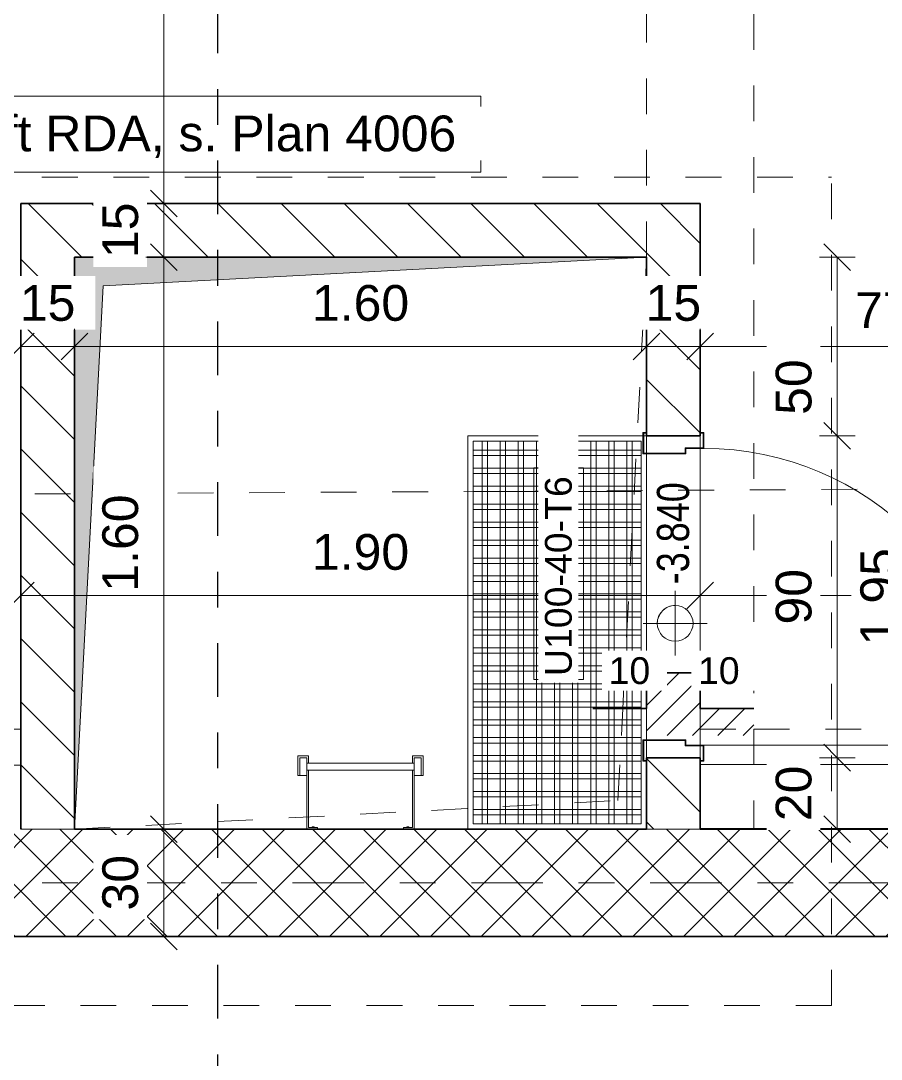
# Model space of a CAD drawing. Header units: metres. Extents: x -35.6 to 33, y -21.5 to 5.9.
# Drawn here: x -17.748 to -15.342, y -18.077 to -15.172 of the extents above; entities that cross this region are included whole.
import ezdxf

# ---------------------------------------------------------------- set-up
doc = ezdxf.new("R2010")
doc.units = ezdxf.units.M
for name, pattern in [('_Rasterlinie_', [0.375, 0.2, -0.05, 0.075, -0.05]), ('_Schnittlinie_', [0.3, 0.15, -0.05, 0.05, -0.05]), ('_Strichliert - Fein_', [0.15, 0.1, -0.05]), ('_Verdeckte Linien_', [0.15, 0.1, -0.05]), ('Gestrichelt', [0.1, 0.05, -0.05]), ('Grundrissdarstellung Sturz', [0.25, 0.15, -0.05, 0, -0.05]), ('Strichpunkt - Fein', [0.2, 0.1, -0.05, 0, -0.05]), ('Strichpunkt - Weit', [0.5, 0.2, -0.15, 0, -0.15])]:
    doc.linetypes.add(name, pattern=pattern)
for name, color, linetype, lineweight in [('A-____-____-DIMS', 7, 'Continuous', 5), ('A-____-____-DIMS-50', 7, 'Continuous', 5), ('A-____-NOTE-TEXT', 7, 'Continuous', 9), ('A-DETL-____-HDLN', 7, '_Verdeckte Linien_', 9), ('A-DETL-GENF-OTLN', 7, 'Continuous', 9), ('A-DOOR-____-IDEN', 7, 'Continuous', 5), ('A-DOOR-____-OTLN', 7, 'Continuous', 9), ('A-DOOR-FRAM-MCUT', 7, 'Continuous', 9), ('A-DOOR-OPNG-OTLN', 7, 'Continuous', 9), ('A-FLOR-____-OTLN', 7, 'Continuous', 9), ('A-GENM-____-OTLN', 7, 'Continuous', 9), ('A-WALL-____-MCUT', 7, 'Continuous', 35), ('A-WALL-____-PATT', 7, 'Continuous', 35), ('G-____-____-DIMS', 7, 'Continuous', 5), ('I-WALL-____-OTLN', 7, 'Continuous', 9), ('S-GRID-____-OTLN', 7, 'Continuous', 5), ('Vertikale Erschließung', 7, 'Continuous', 9)]:
    doc.layers.add(name, color=color, linetype=linetype, lineweight=lineweight)
doc.layers.add('A-DETL-____-OTLN', color=5, linetype='Continuous', lineweight=9, true_color=0x0000ff)
doc.layers.add('G-____-____-SYMB', color=7, linetype='Strichpunkt - Weit', lineweight=5, true_color=0x008080)
doc.styles.add('Arial', font='arial.ttf', dxfattribs={"height": 0.1})
doc.styles.add('Arial_1', font='arial.ttf', dxfattribs={"height": 0.075})
doc.styles.add('Arial_4', font='arial.ttf', dxfattribs={"width": 0.8, "height": 0.09})
doc.dimstyles.new('SUB_Rohbau_fein', dxfattribs={"dimscale": 0.3048, "dimtxt": 0.102026, "dimasz": 0.246063, "dimexe": 0.164042, "dimexo": 0.0625, "dimgap": 0.123031, "dimtad": 1, "dimdec": 1, "dimlfac": 100, "dimrnd": 0.5, "dimdsep": 46, "dimtxsty": 'Arial', "dimblk1": 'OBLIQUE', "dimblk2": 'OBLIQUE', "dimsah": 1, "dimcen": 0.09, "dimazin": 0, "dimtfac": 1, "dimtdec": 4, "dimtix": 1, "dimtmove": 0, "dimatfit": 3, "dimfxl": 0.164042, "dimfxlon": 1, "dimtvp": 1, "dimtfill": 1, "dimtolj": 1, "dimtzin": 0, "dimarcsym": 2})
doc.dimstyles.new('SUB_Rohbau_fein_1', dxfattribs={"dimscale": 0.3048, "dimtxt": 0.102026, "dimasz": 0.246063, "dimexe": 0.164042, "dimexo": 0.0625, "dimgap": 0.123031, "dimtad": 1, "dimrnd": 0.005, "dimzin": 0, "dimdsep": 46, "dimtxsty": 'Arial', "dimblk1": 'OBLIQUE', "dimblk2": 'OBLIQUE', "dimsah": 1, "dimcen": 0.09, "dimazin": 0, "dimtfac": 1, "dimtdec": 4, "dimtix": 1, "dimtmove": 0, "dimatfit": 3, "dimfxl": 0.164042, "dimfxlon": 1, "dimtvp": 1, "dimtfill": 1, "dimtolj": 1, "dimtzin": 0, "dimarcsym": 2})
doc.dimstyles.new('SUB_Rohbau_fein_3', dxfattribs={"dimscale": 0.3048, "dimtxt": 0.102026, "dimasz": 0.246063, "dimexe": 0.164042, "dimexo": 0.0625, "dimgap": 0.123031, "dimtad": 1, "dimdec": 1, "dimlfac": 100, "dimrnd": 0.5, "dimdsep": 46, "dimtxsty": 'Arial', "dimblk1": 'OBLIQUE', "dimblk2": 'OBLIQUE', "dimsah": 1, "dimcen": 0.09, "dimazin": 0, "dimtfac": 1, "dimtdec": 4, "dimtix": 1, "dimtmove": 2, "dimatfit": 3, "dimfxl": 0.164042, "dimfxlon": 1, "dimtvp": 1, "dimtfill": 1, "dimtolj": 1, "dimtzin": 0, "dimarcsym": 2})
doc.dimstyles.new('SUB_Rohbau_fein_mit_Höhe', dxfattribs={"dimscale": 0.3048, "dimtxt": 0.102026, "dimasz": 0.246063, "dimexe": 0.164042, "dimexo": 0.0625, "dimgap": 0.123031, "dimtad": 1, "dimdec": 1, "dimlfac": 100, "dimrnd": 0.5, "dimdsep": 46, "dimtxsty": 'Arial', "dimblk1": 'OBLIQUE', "dimblk2": 'OBLIQUE', "dimsah": 1, "dimcen": 0.09, "dimazin": 0, "dimtfac": 1, "dimtdec": 4, "dimtix": 1, "dimtmove": 0, "dimatfit": 3, "dimfxl": 0.164042, "dimfxlon": 1, "dimtvp": 1, "dimtfill": 1, "dimtolj": 1, "dimtzin": 0, "dimarcsym": 2})
doc.dimstyles.new('SUB_Rohbau_fein_mit_Höhe_1', dxfattribs={"dimscale": 0.3048, "dimtxt": 0.102026, "dimasz": 0.246063, "dimexe": 0.164042, "dimexo": 0.0625, "dimgap": 0.123031, "dimtad": 1, "dimdec": 1, "dimlfac": 100, "dimrnd": 0.5, "dimdsep": 46, "dimtxsty": 'Arial', "dimblk1": 'OBLIQUE', "dimblk2": 'OBLIQUE', "dimsah": 1, "dimcen": 0.09, "dimazin": 0, "dimtfac": 1, "dimtdec": 4, "dimtix": 1, "dimtmove": 2, "dimatfit": 3, "dimfxl": 0.164042, "dimfxlon": 1, "dimtvp": 1, "dimtfill": 1, "dimtolj": 1, "dimtzin": 0, "dimarcsym": 2})
pattern_1 = [(315, (0, 0), (0.08838835, 0.08838835), [])]

# ---------------------------------------------------------------- blocks, each defined once
blk = doc.blocks.new('AM_Deckenöffnung rechteckig - DD-23742028--01_UG_OK_FFB_AF_ru')
at = {"layer": 'A-GENM-____-OTLN', "linetype": '_Verdeckte Linien_'}
for p, q in [((0.8, 0.252), (0.8, 0.3)), ((0.8, -0.3627), (0.8, 0.25)), ((0.8, -0.5377), (0.8, -0.3627)), ((0.8, -0.55), (0.8, -0.5377)), ((0.8, -0.6), (0.8, -0.552))]:
    blk.add_line(p, q, dxfattribs=at)
blk = doc.blocks.new('AM_BD_DD_Symbol - DD-23742039--01_UG_OK_FFB_AF_ru')
at = {"layer": 'A-DETL-GENF-OTLN', "linetype": 'Strichpunkt - Fein'}
for p, q in [((1.5335, 0.3373), (1.6, 1.6)), ((1.6, 1.1), (1.6, 1.052)), ((1.6, 1.05), (1.6, 0.4373)), ((1.6, 0.4373), (1.6, 0.2623)), ((1.5296, 0.2623), (1.5335, 0.3373)), ((1.52, 0.08), (1.5296, 0.2623)), ((1.6, 0.2623), (1.6, 0.25)), ((1.6, 0.248), (1.6, 0.2)), ((0, 0), (1.52, 0.08))]:
    blk.add_line(p, q, dxfattribs=at)
blk = doc.blocks.new('AM_BD_DD_Symbol - BD-23742037--01_UG_OK_FFB_AF_ru')
at = {"layer": 'A-DETL-GENF-OTLN', "true_color": 0x808080}
blk.add_hatch(color=8, dxfattribs=at).paths.add_polyline_path([(0, 0), (0.08, 1.52), (1.6, 1.6), (0, 1.6), (0, 0.0008)])
at = {"layer": 'A-DETL-GENF-OTLN'}
for p, q in [((0.08, 1.52), (1.6, 1.6)), ((0, 0), (0.08, 1.52)), ((1.6, 1.1), (1.6, 0.4373)), ((1.6, 0.4373), (1.6, 0.2623)), ((1.6, 0.2623), (1.6, 0.2))]:
    blk.add_line(p, q, dxfattribs=at)
at = {"layer": 'A-GENM-____-OTLN'}
for p, q in [((1.6, 1.1), (1.6, 0.4373)), ((1.6, 0.4373), (1.6, 0.2623)), ((1.6, 0.2623), (1.6, 0.2))]:
    blk.add_line(p, q, dxfattribs=at)
blk = doc.blocks.new('TU DF 1 - Stahlzarge - stumpf einschlagend - DL - 800 x 1900-41855144--01_UG_OK_FFB_AF_ru')
at = {"layer": 'A-DOOR-____-OTLN', "linetype": 'Grundrissdarstellung Sturz'}
for p, q in [((-0.45, 0.075), (0.2127, 0.075)), ((0.2127, 0.075), (0.3877, 0.075)), ((0.3877, 0.075), (0.45, 0.075)), ((-0.45, -0.075), (0.2127, -0.075)), ((0.2127, -0.075), (0.3877, -0.075)), ((0.3877, -0.075), (0.45, -0.075))]:
    blk.add_line(p, q, dxfattribs=at)
at = {"layer": 'A-DOOR-FRAM-MCUT'}
for p, q in [((-0.415, 0.085), (-0.46, 0.085)), ((-0.46, 0.085), (-0.46, 0.075)), ((-0.458, 0.075), (-0.458, 0.083)), ((-0.458, 0.083), (-0.417, 0.083)), ((-0.417, 0.083), (-0.417, 0.033)), ((-0.415, 0.035), (-0.415, 0.085)), ((0.46, 0.085), (0.415, 0.085)), ((0.415, 0.085), (0.415, 0.035)), ((0.417, 0.033), (0.417, 0.083)), ((0.417, 0.083), (0.458, 0.083)), ((0.458, 0.083), (0.458, 0.075)), ((0.46, 0.075), (0.46, 0.085)), ((-0.417, 0.033), (-0.402, 0.033)), ((-0.4, 0.035), (-0.415, 0.035)), ((-0.402, 0.033), (-0.402, -0.083)), ((-0.4, -0.085), (-0.4, 0.035)), ((0.415, 0.035), (0.4, 0.035)), ((0.4, 0.035), (0.4, -0.085)), ((0.402, -0.083), (0.402, 0.033)), ((0.402, 0.033), (0.417, 0.033)), ((-0.46, -0.075), (-0.46, -0.085)), ((-0.46, -0.085), (-0.4, -0.085)), ((-0.458, -0.083), (-0.458, -0.075)), ((-0.402, -0.083), (-0.458, -0.083)), ((0.4, -0.085), (0.46, -0.085)), ((0.458, -0.083), (0.402, -0.083)), ((0.458, -0.075), (0.458, -0.083)), ((0.46, -0.085), (0.46, -0.075))]:
    blk.add_line(p, q, dxfattribs=at)
at = {"layer": 'A-DOOR-OPNG-OTLN'}
blk.add_line((0.415, 0.085), (0.415, 0.915), dxfattribs=at)
blk.add_arc((0.415, 0.085), 0.83, 90, 180, dxfattribs=at)
blk = doc.blocks.new('VE_Schachtleiter - VE_Schachtleiter-41683289--01_UG_OK_FFB_AF_ru')
at = {"layer": 'Vertikale Erschließung'}
for p, q in [((-0.15, 0), (-0.15, -0.15)), ((-0.12, -0.005), (-0.12, 0)), ((0.12, 0), (0.12, -0.005)), ((0.15, -0.15), (0.15, 0)), ((-0.145, -0.165), (-0.145, -0.005)), ((-0.145, -0.005), (-0.12, -0.005)), ((-0.135, -0.005), (-0.135, -0.007)), ((-0.135, -0.005), (-0.135, -0.007)), ((-0.135, -0.005), (-0.135, -0.007)), ((-0.135, -0.007), (-0.13, -0.007)), ((-0.135, -0.007), (-0.13, -0.007)), ((-0.135, -0.007), (-0.13, -0.007)), ((-0.135, -0.007), (-0.13, -0.007)), ((-0.135, -0.007), (-0.13, -0.007)), ((-0.135, -0.007), (-0.13, -0.007)), ((-0.13, -0.007), (-0.13, -0.005)), ((-0.13, -0.007), (-0.13, -0.005)), ((-0.13, -0.007), (-0.13, -0.005)), ((0.12, -0.005), (0.145, -0.005)), ((0.13, -0.005), (0.13, -0.007)), ((0.13, -0.005), (0.13, -0.007)), ((0.13, -0.005), (0.13, -0.007)), ((0.13, -0.007), (0.135, -0.007)), ((0.13, -0.007), (0.135, -0.007)), ((0.13, -0.007), (0.135, -0.007)), ((0.13, -0.007), (0.135, -0.007)), ((0.13, -0.007), (0.135, -0.007)), ((0.13, -0.007), (0.135, -0.007)), ((0.135, -0.007), (0.135, -0.005)), ((0.135, -0.007), (0.135, -0.005)), ((0.135, -0.007), (0.135, -0.005)), ((0.145, -0.005), (0.145, -0.165)), ((-0.17, -0.15), (-0.175, -0.15)), ((-0.175, -0.15), (-0.175, -0.205)), ((-0.15, -0.15), (-0.17, -0.15)), ((-0.17, -0.15), (-0.17, -0.2)), ((-0.15, -0.2), (-0.15, -0.15)), ((0.15, -0.165), (-0.15, -0.165)), ((0.17, -0.15), (0.15, -0.15)), ((0.15, -0.15), (0.15, -0.2)), ((0.175, -0.15), (0.17, -0.15)), ((0.17, -0.2), (0.17, -0.15)), ((0.175, -0.205), (0.175, -0.15)), ((-0.17, -0.2), (-0.15, -0.2)), ((-0.15, -0.185), (0.15, -0.185)), ((-0.145, -0.205), (-0.145, -0.185)), ((0.145, -0.185), (0.145, -0.205)), ((0.15, -0.2), (0.17, -0.2)), ((-0.175, -0.205), (-0.145, -0.205)), ((0.145, -0.205), (0.175, -0.205))]:
    blk.add_line(p, q, dxfattribs=at)
blk = doc.blocks.new('Schachtabdeckung - Gitterpodest-41855430--01_UG_OK_FFB_AF_ru')
at = {"layer": 'A-GENM-____-OTLN'}
for p, q in [((0.55, 0.25), (-0.55, 0.25)), ((-0.535, -0.235), (-0.535, 0.235)), ((-0.535, 0.235), (0.535, 0.235)), ((-0.51, 0.235), (-0.51, -0.235)), ((-0.495, 0.235), (-0.51, 0.235)), ((-0.495, -0.235), (-0.495, 0.235)), ((-0.4598, 0.235), (-0.4598, -0.235)), ((-0.4448, 0.235), (-0.4598, 0.235)), ((-0.4448, -0.235), (-0.4448, 0.235)), ((-0.4095, 0.235), (-0.4095, -0.235)), ((-0.3945, 0.235), (-0.4095, 0.235)), ((-0.3945, -0.235), (-0.3945, 0.235)), ((-0.3593, 0.235), (-0.3593, -0.235)), ((-0.3443, 0.235), (-0.3593, 0.235)), ((-0.3443, -0.235), (-0.3443, 0.235)), ((-0.309, 0.235), (-0.309, -0.235)), ((-0.294, 0.235), (-0.309, 0.235)), ((-0.294, -0.235), (-0.294, 0.235)), ((-0.2588, 0.235), (-0.2588, -0.1)), ((-0.2438, 0.235), (-0.2588, 0.235)), ((-0.2438, -0.1), (-0.2438, 0.235)), ((-0.2085, 0.235), (-0.2085, -0.235)), ((-0.1935, 0.235), (-0.2085, 0.235)), ((-0.1935, -0.235), (-0.1935, 0.235)), ((-0.1583, 0.235), (-0.1583, -0.235)), ((-0.1433, 0.235), (-0.1583, 0.235)), ((-0.1433, -0.235), (-0.1433, 0.235)), ((-0.108, 0.235), (-0.108, -0.235)), ((-0.093, 0.235), (-0.108, 0.235)), ((-0.093, -0.235), (-0.093, 0.235)), ((-0.0578, 0.235), (-0.0578, -0.235)), ((-0.0428, 0.235), (-0.0578, 0.235)), ((-0.0428, -0.235), (-0.0428, 0.235)), ((-0.0075, 0.235), (-0.0075, -0.235)), ((0.0075, 0.235), (-0.0075, 0.235)), ((0.0075, -0.235), (0.0075, 0.235)), ((0.0427, 0.235), (0.0427, -0.235)), ((0.0577, 0.235), (0.0427, 0.235)), ((0.0577, -0.235), (0.0577, 0.235)), ((0.093, 0.235), (0.093, -0.235)), ((0.108, 0.235), (0.093, 0.235)), ((0.108, -0.235), (0.108, 0.235)), ((0.1432, 0.235), (0.1432, -0.235)), ((0.1582, 0.235), (0.1432, 0.235)), ((0.1582, -0.235), (0.1582, 0.235)), ((0.1935, 0.235), (0.1935, -0.235)), ((0.2085, 0.235), (0.1935, 0.235)), ((0.2085, -0.235), (0.2085, 0.235)), ((0.2437, 0.235), (0.2437, -0.235)), ((0.2587, 0.235), (0.2437, 0.235)), ((0.2587, -0.235), (0.2587, 0.235)), ((0.294, 0.235), (0.294, -0.235)), ((0.309, 0.235), (0.294, 0.235)), ((0.309, -0.235), (0.309, 0.235)), ((0.3442, 0.235), (0.3442, -0.235)), ((0.3592, 0.235), (0.3442, 0.235)), ((0.3592, -0.235), (0.3592, 0.235)), ((0.3945, 0.235), (0.3945, -0.235)), ((0.4095, 0.235), (0.3945, 0.235)), ((0.4095, -0.235), (0.4095, 0.235)), ((0.4447, 0.235), (0.4447, -0.235)), ((0.4597, 0.235), (0.4447, 0.235)), ((0.4597, -0.235), (0.4597, 0.235)), ((0.495, 0.235), (0.495, -0.235)), ((0.51, 0.235), (0.495, 0.235)), ((0.51, -0.235), (0.51, 0.235)), ((0.535, 0.235), (0.535, -0.235)), ((0.55, -0.24), (0.55, 0.25)), ((0.535, 0.21), (-0.535, 0.21)), ((-0.535, 0.21), (-0.535, 0.195)), ((0.535, 0.195), (0.535, 0.21)), ((-0.535, 0.195), (0.535, 0.195)), ((0.535, 0.1594), (-0.535, 0.1594)), ((-0.535, 0.1594), (-0.535, 0.1444)), ((0.535, 0.1444), (0.535, 0.1594)), ((-0.535, 0.1444), (0.535, 0.1444)), ((0.535, 0.1088), (-0.535, 0.1088)), ((-0.535, 0.1088), (-0.535, 0.0938)), ((-0.535, 0.0938), (0.535, 0.0938)), ((0.535, 0.0938), (0.535, 0.1088)), ((0.535, 0.0581), (-0.535, 0.0581)), ((-0.535, 0.0581), (-0.535, 0.0431)), ((0.535, 0.0431), (0.535, 0.0581)), ((-0.535, 0.0431), (0.535, 0.0431)), ((0.535, 0.0075), (-0.535, 0.0075)), ((-0.535, 0.0075), (-0.535, -0.0075)), ((0.535, -0.0075), (0.535, 0.0075)), ((-0.535, -0.0075), (0.535, -0.0075)), ((0.535, -0.0431), (-0.535, -0.0431)), ((-0.535, -0.0431), (-0.535, -0.0581)), ((0.535, -0.0581), (0.535, -0.0431)), ((-0.535, -0.0581), (0.535, -0.0581)), ((0.535, -0.0937), (-0.535, -0.0937)), ((-0.535, -0.0937), (-0.535, -0.1087)), ((-0.535, -0.1087), (-0.2877, -0.1087)), ((-0.2877, -0.1087), (-0.2127, -0.1087)), ((-0.2588, -0.1), (-0.2588, -0.2158)), ((-0.2438, -0.235), (-0.2438, -0.1)), ((-0.2127, -0.1087), (0.535, -0.1087)), ((0.535, -0.1087), (0.535, -0.0937)), ((-0.2877, -0.1444), (-0.535, -0.1444)), ((-0.535, -0.1444), (-0.535, -0.1594)), ((-0.2127, -0.1444), (-0.2877, -0.1444)), ((0.535, -0.1444), (-0.2127, -0.1444)), ((0.535, -0.1594), (0.535, -0.1444)), ((-0.535, -0.1594), (-0.2877, -0.1594)), ((-0.2877, -0.1594), (-0.2127, -0.1594)), ((-0.2127, -0.1594), (0.535, -0.1594)), ((-0.2877, -0.195), (-0.535, -0.195)), ((-0.535, -0.195), (-0.535, -0.21)), ((-0.2127, -0.195), (-0.2877, -0.195)), ((0.535, -0.195), (-0.2127, -0.195)), ((0.535, -0.21), (0.535, -0.195)), ((-0.535, -0.21), (-0.2877, -0.21)), ((-0.2877, -0.21), (-0.2127, -0.21)), ((-0.2588, -0.2163), (-0.2588, -0.235)), ((-0.2127, -0.21), (0.535, -0.21)), ((-0.55, -0.25), (-0.36, -0.25)), ((-0.2877, -0.235), (-0.535, -0.235)), ((-0.51, -0.235), (-0.495, -0.235)), ((-0.4598, -0.235), (-0.4448, -0.235)), ((-0.4095, -0.235), (-0.3945, -0.235)), ((-0.3593, -0.235), (-0.3443, -0.235)), ((-0.358, -0.25), (-0.302, -0.25)), ((-0.309, -0.235), (-0.294, -0.235)), ((-0.3, -0.25), (-0.2877, -0.25)), ((-0.2127, -0.235), (-0.2877, -0.235)), ((-0.2877, -0.25), (-0.1127, -0.25)), ((-0.2588, -0.235), (-0.2438, -0.235)), ((0.535, -0.235), (-0.2127, -0.235)), ((-0.2085, -0.235), (-0.1935, -0.235)), ((-0.1583, -0.235), (-0.1433, -0.235)), ((-0.1127, -0.25), (0.5, -0.25)), ((-0.108, -0.235), (-0.093, -0.235)), ((-0.0578, -0.235), (-0.0428, -0.235)), ((-0.0075, -0.235), (0.0075, -0.235)), ((0.0427, -0.235), (0.0577, -0.235)), ((0.093, -0.235), (0.108, -0.235)), ((0.1432, -0.235), (0.1582, -0.235)), ((0.1935, -0.235), (0.2085, -0.235)), ((0.2437, -0.235), (0.2587, -0.235)), ((0.294, -0.235), (0.309, -0.235)), ((0.3442, -0.235), (0.3592, -0.235)), ((0.3945, -0.235), (0.4095, -0.235)), ((0.4447, -0.235), (0.4597, -0.235)), ((0.495, -0.235), (0.51, -0.235)), ((0.502, -0.25), (0.55, -0.25)), ((0.55, -0.25), (0.55, -0.242))]:
    blk.add_line(p, q, dxfattribs=at)
blk = doc.blocks.new('DE_Türschwelle_Schnitt - DE_Türschwelle_Schnitt_10cm-41855182--01_UG_OK_FFB_AF_ru')
at = {"layer": 'A-DETL-GENF-OTLN'}
h = blk.add_hatch(dxfattribs=at)
h.set_pattern_fill('FP_14', color=256, style=0, pattern_type=2)
h.set_pattern_definition([(45, (15.923, 17.096), (-0.03535534, 0.03535534), [])])
h.paths.add_polyline_path([(0.1512, -0.075), (0.225, -0.075), (0.225, 0), (0.075, 0), (0.075, 0.1), (-0.075, 0.1), (-0.075, -0.075), (0.1123, -0.075)])
at = {"layer": 'A-DETL-GENF-OTLN', "lineweight": 35}
for p, q in [((0.075, 0.1), (-0.075, 0.1)), ((-0.075, 0.1), (-0.075, 0)), ((0.075, 0), (0.075, 0.1)), ((-0.075, 0), (-0.225, 0)), ((0.225, 0), (0.075, 0))]:
    blk.add_line(p, q, dxfattribs=at)
blk = doc.blocks.new('DE_Detailverweis - mit_Rahmen-56961639--01_UG_OK_FFB_AF_ru')
at = {"layer": 'A-DETL-GENF-OTLN', "color": 30, "linetype": 'Strichpunkt - Fein', "true_color": 0xff8000}
for p, q in [((0, 2.3174), (2.608, 2.3174)), ((0, 2.3174), (0, 0)), ((2.608, 0), (2.608, 2.3174)), ((2.608, 0), (0, 0))]:
    blk.add_line(p, q, dxfattribs=at)
blk = doc.blocks.new('DIMBLOCK227--01_UG_OK_FFB_AF_ru')
at = {"layer": 'A-____-____-DIMS-50'}
for p, q in [((-17.748, -16.0834), (-17.748, -16.0334)), ((-17.598, -16.0834), (-17.598, -16.0334)), ((-17.748, -16.0834), (-17.7105, -16.0459)), ((-17.598, -16.0834), (-17.5605, -16.0459)), ((-17.748, -16.0834), (-17.7855, -16.1209)), ((-17.748, -16.0834), (-17.598, -16.0834)), ((-17.748, -16.0834), (-17.748, -16.1334)), ((-17.598, -16.0834), (-17.6355, -16.1209)), ((-17.598, -16.0834), (-17.598, -16.1334))]:
    blk.add_line(p, q, dxfattribs=at)
at = {"layer": 'A-____-____-DIMS-50', "color": 0, "insert": (-17.7506, -15.9114), "char_height": 0.1, "width": 0.186088, "attachment_point": 1, "line_spacing_factor": 0.941778, "style": 'Arial', "bg_fill": 3, "box_fill_scale": 1.25, "bg_fill_color": 256, "bg_fill_true_color": 13158600, "bg_fill_transparency": 0}
blk.add_mtext('15', dxfattribs=at)
blk = doc.blocks.new('_Oblique')
at = {"color": 0, "linetype": 'ByBlock', "lineweight": -2}
blk.add_line((-0.5, -0.5), (0.5, 0.5), dxfattribs=at)
blk = doc.blocks.new('DIMBLOCK228--01_UG_OK_FFB_AF_ru')
at = {"layer": 'A-____-____-DIMS-50'}
for p, q in [((-17.598, -16.0834), (-17.598, -16.0334)), ((-15.998, -16.0834), (-15.998, -16.0334)), ((-17.598, -16.0834), (-17.5605, -16.0459)), ((-15.998, -16.0834), (-15.9605, -16.0459)), ((-17.598, -16.0834), (-17.6355, -16.1209)), ((-17.598, -16.0834), (-15.998, -16.0834)), ((-17.598, -16.0834), (-17.598, -16.1334)), ((-15.998, -16.0834), (-16.0355, -16.1209)), ((-15.998, -16.0834), (-15.998, -16.1334))]:
    blk.add_line(p, q, dxfattribs=at)
at = {"layer": 'A-____-____-DIMS-50', "color": 0, "insert": (-16.9337, -15.9114), "char_height": 0.1, "width": 0.325653, "attachment_point": 1, "line_spacing_factor": 0.941778, "style": 'Arial', "bg_fill": 3, "box_fill_scale": 1.25, "bg_fill_color": 256, "bg_fill_true_color": 13158600, "bg_fill_transparency": 0}
blk.add_mtext('1.60', dxfattribs=at)
blk = doc.blocks.new('DIMBLOCK229--01_UG_OK_FFB_AF_ru')
at = {"layer": 'A-____-____-DIMS-50'}
for p, q in [((-15.998, -16.0834), (-15.998, -16.0334)), ((-15.848, -16.0834), (-15.848, -16.0334)), ((-15.998, -16.0834), (-15.9605, -16.0459)), ((-15.848, -16.0834), (-15.8105, -16.0459)), ((-15.998, -16.0834), (-16.0355, -16.1209)), ((-15.998, -16.0834), (-15.848, -16.0834)), ((-15.998, -16.0834), (-15.998, -16.1334)), ((-15.848, -16.0834), (-15.8855, -16.1209)), ((-15.848, -16.0834), (-15.848, -16.1334))]:
    blk.add_line(p, q, dxfattribs=at)
at = {"layer": 'A-____-____-DIMS-50', "color": 0, "insert": (-16.0006, -15.9114), "char_height": 0.1, "width": 0.186088, "attachment_point": 1, "line_spacing_factor": 0.941778, "style": 'Arial', "bg_fill": 3, "box_fill_scale": 1.25, "bg_fill_color": 256, "bg_fill_true_color": 13158600, "bg_fill_transparency": 0}
blk.add_mtext('15', dxfattribs=at)
blk = doc.blocks.new('DIMBLOCK230--01_UG_OK_FFB_AF_ru')
at = {"layer": 'A-____-____-DIMS-50'}
for p, q in [((-15.848, -16.0834), (-15.848, -16.0334)), ((-15.073, -16.0834), (-15.073, -16.0334)), ((-15.848, -16.0834), (-15.8105, -16.0459)), ((-15.073, -16.0834), (-15.0355, -16.0459)), ((-15.848, -16.0834), (-15.8855, -16.1209)), ((-15.848, -16.0834), (-15.073, -16.0834)), ((-15.848, -16.0834), (-15.848, -16.1334)), ((-15.073, -16.0834), (-15.1105, -16.1209)), ((-15.073, -16.0834), (-15.073, -16.1334))]:
    blk.add_line(p, q, dxfattribs=at)
at = {"layer": 'A-____-____-DIMS-50', "color": 0, "insert": (-15.415, -15.9114), "char_height": 0.1, "width": 0.248525, "attachment_point": 1, "line_spacing_factor": 0.941778, "style": 'Arial', "bg_fill": 3, "box_fill_scale": 1.25, "bg_fill_color": 256, "bg_fill_true_color": 13158600, "bg_fill_transparency": 0}
blk.add_mtext('77\\A2\\H0.5x;\\S5^  ;\\H2x;', dxfattribs=at)
blk = doc.blocks.new('DIMBLOCK231--01_UG_OK_FFB_AF_ru')
at = {"layer": 'A-____-____-DIMS-50'}
for p, q in [((-17.348, -13.6334), (-17.3855, -13.5959)), ((-17.348, -13.6334), (-17.398, -13.6334)), ((-17.348, -13.6334), (-17.348, -15.6834)), ((-17.348, -13.6334), (-17.3105, -13.6709)), ((-17.348, -13.6334), (-17.298, -13.6334)), ((-17.348, -15.6834), (-17.3855, -15.6459)), ((-17.348, -15.6834), (-17.398, -15.6834)), ((-17.348, -15.6834), (-17.3105, -15.7209)), ((-17.348, -15.6834), (-17.298, -15.6834))]:
    blk.add_line(p, q, dxfattribs=at)
at = {"layer": 'A-____-____-DIMS-50', "color": 0, "insert": (-17.52, -14.7941), "char_height": 0.1, "width": 0.325653, "attachment_point": 1, "rotation": 90, "line_spacing_factor": 0.941778, "style": 'Arial', "bg_fill": 3, "box_fill_scale": 1.25, "bg_fill_color": 256, "bg_fill_true_color": 13158600, "bg_fill_transparency": 0}
blk.add_mtext('2.05', dxfattribs=at)
blk = doc.blocks.new('DIMBLOCK232--01_UG_OK_FFB_AF_ru')
at = {"layer": 'A-____-____-DIMS-50'}
for p, q in [((-17.348, -15.6834), (-17.3855, -15.6459)), ((-17.348, -15.6834), (-17.398, -15.6834)), ((-17.348, -15.6834), (-17.348, -15.8334)), ((-17.348, -15.6834), (-17.3105, -15.7209)), ((-17.348, -15.6834), (-17.298, -15.6834)), ((-17.348, -15.8334), (-17.3855, -15.7959)), ((-17.348, -15.8334), (-17.398, -15.8334)), ((-17.348, -15.8334), (-17.3105, -15.8709)), ((-17.348, -15.8334), (-17.298, -15.8334))]:
    blk.add_line(p, q, dxfattribs=at)
at = {"layer": 'A-____-____-DIMS-50', "color": 0, "insert": (-17.52, -15.836), "char_height": 0.1, "width": 0.186088, "attachment_point": 1, "rotation": 90, "line_spacing_factor": 0.941778, "style": 'Arial', "bg_fill": 3, "box_fill_scale": 1.25, "bg_fill_color": 256, "bg_fill_true_color": 13158600, "bg_fill_transparency": 0}
blk.add_mtext('15', dxfattribs=at)
blk = doc.blocks.new('DIMBLOCK233--01_UG_OK_FFB_AF_ru')
at = {"layer": 'A-____-____-DIMS-50'}
for p, q in [((-17.348, -15.8334), (-17.3855, -15.7959)), ((-17.348, -15.8334), (-17.398, -15.8334)), ((-17.348, -15.8334), (-17.348, -17.4334)), ((-17.348, -15.8334), (-17.3105, -15.8709)), ((-17.348, -15.8334), (-17.298, -15.8334)), ((-17.348, -17.4334), (-17.3855, -17.3959)), ((-17.348, -17.4334), (-17.398, -17.4334)), ((-17.348, -17.4334), (-17.3105, -17.4709)), ((-17.348, -17.4334), (-17.298, -17.4334))]:
    blk.add_line(p, q, dxfattribs=at)
at = {"layer": 'A-____-____-DIMS-50', "color": 0, "insert": (-17.52, -16.7691), "char_height": 0.1, "width": 0.325653, "attachment_point": 1, "rotation": 90, "line_spacing_factor": 0.941778, "style": 'Arial', "bg_fill": 3, "box_fill_scale": 1.25, "bg_fill_color": 256, "bg_fill_true_color": 13158600, "bg_fill_transparency": 0}
blk.add_mtext('1.60', dxfattribs=at)
blk = doc.blocks.new('DIMBLOCK234--01_UG_OK_FFB_AF_ru')
at = {"layer": 'A-____-____-DIMS-50'}
for p, q in [((-17.348, -17.4334), (-17.3855, -17.3959)), ((-17.348, -17.4334), (-17.398, -17.4334)), ((-17.348, -17.4334), (-17.348, -17.7334)), ((-17.348, -17.4334), (-17.3105, -17.4709)), ((-17.348, -17.4334), (-17.298, -17.4334)), ((-17.348, -17.7334), (-17.3855, -17.6959)), ((-17.348, -17.7334), (-17.398, -17.7334)), ((-17.348, -17.7334), (-17.3105, -17.7709)), ((-17.348, -17.7334), (-17.298, -17.7334))]:
    blk.add_line(p, q, dxfattribs=at)
at = {"layer": 'A-____-____-DIMS-50', "color": 0, "insert": (-17.52, -17.661), "char_height": 0.1, "width": 0.186088, "attachment_point": 1, "rotation": 90, "line_spacing_factor": 0.941778, "style": 'Arial', "bg_fill": 3, "box_fill_scale": 1.25, "bg_fill_color": 256, "bg_fill_true_color": 13158600, "bg_fill_transparency": 0}
blk.add_mtext('30', dxfattribs=at)
blk = doc.blocks.new('DIMBLOCK235--01_UG_OK_FFB_AF_ru')
at = {"layer": 'A-____-____-DIMS-50'}
for p, q in [((-17.748, -16.7799), (-17.748, -16.7299)), ((-15.848, -16.7799), (-15.848, -16.7299)), ((-17.748, -16.7799), (-17.7105, -16.7424)), ((-15.848, -16.7799), (-15.8105, -16.7424)), ((-17.748, -16.7799), (-17.7855, -16.8174)), ((-17.748, -16.7799), (-15.848, -16.7799)), ((-17.748, -16.7799), (-17.748, -16.8299)), ((-15.848, -16.7799), (-15.8855, -16.8174)), ((-15.848, -16.7799), (-15.848, -16.8299))]:
    blk.add_line(p, q, dxfattribs=at)
at = {"layer": 'A-____-____-DIMS-50', "color": 0, "insert": (-16.9337, -16.6079), "char_height": 0.1, "width": 0.325653, "attachment_point": 1, "line_spacing_factor": 0.941778, "style": 'Arial', "bg_fill": 3, "box_fill_scale": 1.25, "bg_fill_color": 256, "bg_fill_true_color": 13158600, "bg_fill_transparency": 0}
blk.add_mtext('1.90', dxfattribs=at)
blk = doc.blocks.new('DIMBLOCK236--01_UG_OK_FFB_AF_ru')
at = {"layer": 'A-____-____-DIMS-50'}
for p, q in [((-15.848, -16.7799), (-15.848, -16.7299)), ((25.382, -16.7799), (25.382, -16.7299)), ((-15.848, -16.7799), (-15.8105, -16.7424)), ((25.382, -16.7799), (25.4195, -16.7424)), ((-15.848, -16.7799), (-15.8855, -16.8174)), ((-15.848, -16.7799), (25.382, -16.7799)), ((-15.848, -16.7799), (-15.848, -16.8299)), ((25.382, -16.7799), (25.3445, -16.8174)), ((25.382, -16.7799), (25.382, -16.8299))]:
    blk.add_line(p, q, dxfattribs=at)
at = {"layer": 'A-____-____-DIMS-50', "color": 0, "insert": (4.5925, -16.6079), "char_height": 0.1, "width": 0.418697, "attachment_point": 1, "line_spacing_factor": 0.941778, "style": 'Arial', "bg_fill": 3, "box_fill_scale": 1.25, "bg_fill_color": 256, "bg_fill_true_color": 13158600, "bg_fill_transparency": 0}
blk.add_mtext('41.23', dxfattribs=at)
blk = doc.blocks.new('DIMBLOCK274--01_UG_OK_FFB_AF_ru')
at = {"layer": 'A-____-____-DIMS-50'}
for p, q in [((-15.4648, -17.2334), (-15.5023, -17.1959)), ((-15.4648, -17.2334), (-15.5148, -17.2334)), ((-15.4648, -17.4334), (-15.4648, -17.2334)), ((-15.4648, -17.2334), (-15.4273, -17.2709)), ((-15.4648, -17.2334), (-15.4148, -17.2334)), ((-15.4648, -17.4334), (-15.5023, -17.3959)), ((-15.4648, -17.4334), (-15.5148, -17.4334)), ((-15.4648, -17.4334), (-15.4273, -17.4709)), ((-15.4648, -17.4334), (-15.4148, -17.4334))]:
    blk.add_line(p, q, dxfattribs=at)
at = {"layer": 'A-____-____-DIMS-50', "color": 0, "insert": (-15.6369, -17.411), "char_height": 0.1, "width": 0.186088, "attachment_point": 1, "rotation": 90, "line_spacing_factor": 0.941778, "style": 'Arial', "bg_fill": 3, "box_fill_scale": 1.25, "bg_fill_color": 256, "bg_fill_true_color": 13158600, "bg_fill_transparency": 0}
blk.add_mtext('20', dxfattribs=at)
blk = doc.blocks.new('DIMBLOCK275--01_UG_OK_FFB_AF_ru')
at = {"layer": 'A-____-____-DIMS-50'}
for p, q in [((-15.4648, -16.3334), (-15.5023, -16.2959)), ((-15.4648, -16.3334), (-15.5148, -16.3334)), ((-15.4648, -17.2334), (-15.4648, -16.3334)), ((-15.4648, -16.3334), (-15.4273, -16.3709)), ((-15.4648, -16.3334), (-15.4148, -16.3334)), ((-15.4648, -17.2334), (-15.5023, -17.1959)), ((-15.4648, -17.2334), (-15.5148, -17.2334)), ((-15.4648, -17.2334), (-15.4273, -17.2709)), ((-15.4648, -17.2334), (-15.4148, -17.2334))]:
    blk.add_line(p, q, dxfattribs=at)
at = {"layer": 'A-____-____-DIMS-50', "color": 0, "char_height": 0.1, "attachment_point": 1, "rotation": 90, "line_spacing_factor": 0.941778, "style": 'Arial', "bg_fill": 3, "box_fill_scale": 1.25, "bg_fill_color": 256, "bg_fill_true_color": 13158600, "bg_fill_transparency": 0}
for s, insert, width in [('1.95', (-15.4002, -16.9191), 0.325653), ('90', (-15.6369, -16.861), 0.186088)]:
    blk.add_mtext(s, dxfattribs=dict(at, insert=insert, width=width))
blk = doc.blocks.new('DIMBLOCK276--01_UG_OK_FFB_AF_ru')
at = {"layer": 'A-____-____-DIMS-50'}
for p, q in [((-15.4648, -15.8334), (-15.5023, -15.7959)), ((-15.4648, -15.8334), (-15.5148, -15.8334)), ((-15.4648, -16.3334), (-15.4648, -15.8334)), ((-15.4648, -15.8334), (-15.4273, -15.8709)), ((-15.4648, -15.8334), (-15.4148, -15.8334)), ((-15.4648, -16.3334), (-15.5023, -16.2959)), ((-15.4648, -16.3334), (-15.5148, -16.3334)), ((-15.4648, -16.3334), (-15.4273, -16.3709)), ((-15.4648, -16.3334), (-15.4148, -16.3334))]:
    blk.add_line(p, q, dxfattribs=at)
at = {"layer": 'A-____-____-DIMS-50', "color": 0, "insert": (-15.6369, -16.2745), "char_height": 0.1, "width": 0.186088, "attachment_point": 1, "rotation": 90, "line_spacing_factor": 0.941778, "style": 'Arial', "bg_fill": 3, "box_fill_scale": 1.25, "bg_fill_color": 256, "bg_fill_true_color": 13158600, "bg_fill_transparency": 0}
blk.add_mtext('50', dxfattribs=at)
blk = doc.blocks.new('Höhenkoten - Kreuz leer-8422377--01_UG_OK_FFB_AF_ru')
at = {"layer": 'G-____-____-DIMS'}
for p, q in [((0, 0.0024), (0, 0.003182)), ((0, 0.0029), (0, -0.0001)), ((0, 0.0024), (0, 0.0014)), ((0, 0.0014), (0, 0.0024)), ((-0.001, 0.0014), (-0.0018, 0.0014)), ((-0.0015, 0.0014), (0.0015, 0.0014)), ((0, 0.0014), (-0.001, 0.0014)), ((-0.001, 0.0014), (0, 0.0014)), ((0, 0.0004), (0, 0.0014)), ((0, 0.0014), (0.001, 0.0014)), ((0.001, 0.0014), (0, 0.0014)), ((0, 0.0014), (0, 0.0004)), ((0.001, 0.0014), (0.001826, 0.0014)), ((0, 0.0004), (0, -0.000388))]:
    blk.add_line(p, q, dxfattribs=at)
for start, end in [(360, 180), (90, 180), (360, 90), (180, 270), (180, 360), (270, 360)]:
    blk.add_arc((0, 0.0014), 0.001, start, end, dxfattribs=at)

msp = doc.modelspace()

# ---------------------------------------------------------------- hatches: boundary and pattern name
at = {"layer": 'A-WALL-____-PATT', "lineweight": 9, "true_color": 0x787878}
h = msp.add_hatch(dxfattribs=at)
h.set_pattern_fill('FP_4', color=8, style=0, pattern_type=2)
h.set_pattern_definition(pattern_1)
h.paths.add_polyline_path([(-17.748, -15.8334), (-17.396, -15.8334), (-17.396, -15.6834), (-17.748, -15.6834)])
h.paths.add_polyline_path([(-16.0318, -15.8334), (-15.998, -15.8334), (-15.998, -15.6834), (-16.236, -15.6834), (-16.236, -15.8334)])
h = msp.add_hatch(dxfattribs=at)
h.set_pattern_fill('FP_4', color=8, style=0, pattern_type=2)
h.set_pattern_definition(pattern_1)
h.paths.add_polyline_path([(-17.0716, -15.8334), (-16.236, -15.8334), (-16.236, -15.6834), (-17.396, -15.6834), (-17.396, -15.8334)])
h = msp.add_hatch(dxfattribs=at)
h.set_pattern_fill('FP_4', color=8, style=0, pattern_type=2)
h.set_pattern_definition(pattern_1)
h.paths.add_polyline_path([(-15.998, -17.4334), (-15.848, -17.4334), (-15.848, -17.2334), (-15.998, -17.2334), (-15.998, -17.4324)])
h.paths.add_polyline_path([(-15.9748, -16.3334), (-15.848, -16.3334), (-15.848, -15.6834), (-15.998, -15.6834), (-15.998, -16.3334)])
h = msp.add_hatch(dxfattribs=at)
h.set_pattern_fill('FP_4', color=8, style=0, pattern_type=2)
h.set_pattern_definition(pattern_1)
h.paths.add_polyline_path([(-17.748, -17.4334), (-17.598, -17.4334), (-17.598, -15.8334), (-17.748, -15.8334), (-17.748, -17.4327)])
at = {"layer": 'A-WALL-____-PATT', "lineweight": 9}
h = msp.add_hatch(dxfattribs=at)
h.set_pattern_fill('FP_1', color=256, style=0, pattern_type=2)
h.set_pattern_definition([(45, (0, 0), (-0.07071068, 0.07071068), []), (135, (0, 0), (-0.07071068, -0.07071068), [])])
h.paths.add_polyline_path([(25.452, -17.7334), (25.452, -17.4334), (-33.7089, -17.4334), (-33.7089, -17.7334), (16.203, -17.7334)])

# ---------------------------------------------------------------- linework, layer by layer
at = {"layer": 'A-____-NOTE-TEXT', "color": 30, "lineweight": 5, "true_color": 0xff8000, "flags": 128}
msp.add_lwpolyline([(-18.0924, -15.3833), (-16.4614, -15.3833), (-16.4614, -15.5953), (-18.0924, -15.5953)], close=True, dxfattribs=at)
at = {"layer": 'A-DETL-____-HDLN'}
for p, q in [((-15.998, -17.4334), (-15.998, -2.3534)), ((-15.698, -2.3534), (-15.698, -17.4334))]:
    msp.add_line(p, q, dxfattribs=at)
at = {"layer": 'A-DETL-____-OTLN', "color": 30, "linetype": '_Strichliert - Fein_', "true_color": 0xff8000}
msp.add_line((-33.7089, -16.5854), (28.844, -16.2345), dxfattribs=at)
at = {"layer": 'A-DETL-____-OTLN', "color": 7, "linetype": 'Gestrichelt'}
for p, q in [((-17.748, -17.1534), (-33.7089, -17.1534)), ((-15.848, -17.1712), (-15.848, -17.1534)), ((-15.848, -17.1534), (-15.698, -17.1534)), ((-15.698, -17.1534), (-13.158, -17.1534)), ((-15.848, -17.1984), (-15.848, -17.1712)), ((-15.848, -17.2334), (-15.848, -17.2004))]:
    msp.add_line(p, q, dxfattribs=at)
at = {"layer": 'A-FLOR-____-OTLN'}
for p, q in [((-33.7089, -17.254), (-17.748, -17.254)), ((-15.848, -17.2523), (-13.158, -17.2523)), ((-15.848, -17.4316), (-13.128, -17.4316)), ((-13.128, -17.4322), (-15.848, -17.4322))]:
    msp.add_line(p, q, dxfattribs=at)
at = {"layer": 'A-WALL-____-MCUT'}
for p, q in [((-15.848, -15.6834), (-17.748, -15.6834)), ((-17.748, -15.6834), (-17.748, -17.4334)), ((-15.848, -16.3334), (-15.848, -15.6834)), ((-15.998, -15.8334), (-17.598, -15.8334)), ((-17.598, -17.4334), (-17.598, -15.8334)), ((-15.998, -15.8334), (-15.998, -16.3334)), ((-15.998, -16.3334), (-15.848, -16.3334)), ((-15.848, -17.2334), (-15.998, -17.2334)), ((-15.998, -17.2334), (-15.998, -17.4334)), ((-15.848, -17.4334), (-15.848, -17.2334)), ((-15.998, -17.4334), (-17.598, -17.4334)), ((-13.128, -17.4334), (-15.848, -17.4334)), ((-33.7089, -17.7334), (25.752, -17.7334))]:
    msp.add_line(p, q, dxfattribs=at)
at = {"layer": 'A-WALL-____-MCUT', "lineweight": 9}
for p, q in [((-17.748, -17.4334), (-17.598, -17.4334)), ((-15.998, -17.4334), (-15.848, -17.4334))]:
    msp.add_line(p, q, dxfattribs=at)
at = {"layer": 'I-WALL-____-OTLN'}
for p, q in [((-15.998, -16.3814), (-15.998, -16.3334)), ((-15.848, -16.3334), (-15.848, -16.3664)), ((-15.848, -16.3684), (-15.848, -17.1984)), ((-15.998, -17.1834), (-15.998, -16.3834)), ((-15.998, -17.2334), (-15.998, -17.1854)), ((-15.848, -17.2004), (-15.848, -17.2334))]:
    msp.add_line(p, q, dxfattribs=at)
at = {"layer": 'S-GRID-____-OTLN', "color": 8, "linetype": '_Rasterlinie_', "true_color": 0x808080}
msp.add_line((-34.988, -17.5834), (27.9515, -17.5834), dxfattribs=at)

# ---------------------------------------------------------------- block references
at = {"layer": 'A-DETL-GENF-OTLN'}
msp.add_blockref('DE_Türschwelle_Schnitt - DE_Türschwelle_Schnitt_10cm-41855182--01_UG_OK_FFB_AF_ru', (-15.923, -17.0962), dxfattribs=at)
at = {"layer": 'A-DOOR-____-OTLN', "rotation": 270.0000000000001}
msp.add_blockref('TU DF 1 - Stahlzarge - stumpf einschlagend - DL - 800 x 1900-41855144--01_UG_OK_FFB_AF_ru', (-15.923, -16.7834), dxfattribs=at)
at = {"layer": 'A-GENM-____-OTLN'}
for name in ['AM_BD_DD_Symbol - DD-23742039--01_UG_OK_FFB_AF_ru', 'AM_BD_DD_Symbol - BD-23742037--01_UG_OK_FFB_AF_ru']:
    msp.add_blockref(name, (-17.598, -17.4334), dxfattribs=at)
at = {"layer": 'A-GENM-____-OTLN', "rotation": 89.9999999999999}
msp.add_blockref('Schachtabdeckung - Gitterpodest-41855430--01_UG_OK_FFB_AF_ru', (-16.248, -16.8834), dxfattribs=at)
at = {"layer": 'A-GENM-____-OTLN', "linetype": '_Verdeckte Linien_'}
msp.add_blockref('AM_Deckenöffnung rechteckig - DD-23742028--01_UG_OK_FFB_AF_ru', (-16.798, -16.6334), dxfattribs=at)
at = {"layer": 'Vertikale Erschließung', "rotation": 180}
msp.add_blockref('VE_Schachtleiter - VE_Schachtleiter-41683289--01_UG_OK_FFB_AF_ru', (-16.798, -17.4334), dxfattribs=at)

# ---------------------------------------------------------------- next in the draw order: texts
at = {"layer": 'A-____-NOTE-TEXT', "color": 30, "lineweight": 5, "true_color": 0xff8000, "insert": (-18.0674, -15.4373), "char_height": 0.1, "width": 1.912025, "attachment_point": 1, "style": 'Arial', "bg_fill": 3, "box_fill_scale": 1.25, "bg_fill_color": 256, "bg_fill_true_color": 13158600, "bg_fill_transparency": 0}
msp.add_mtext('Zuluft RDA, s. Plan 4006', dxfattribs=at)
at = {"layer": 'A-____-NOTE-TEXT', "lineweight": 5, "char_height": 0.075, "width": 0.144304, "attachment_point": 1, "style": 'Arial_1', "bg_fill": 3, "box_fill_scale": 1.25, "bg_fill_color": 256, "bg_fill_true_color": 13158600, "bg_fill_transparency": 0}
for insert in [(-16.1042, -16.9524), (-15.8542, -16.9524)]:
    msp.add_mtext('10', dxfattribs=dict(at, insert=insert))

# ---------------------------------------------------------------- next in the draw order: block references
at = {"layer": 'A-DETL-GENF-OTLN', "color": 30, "true_color": 0xff8000}
msp.add_blockref('DE_Detailverweis - mit_Rahmen-56961639--01_UG_OK_FFB_AF_ru', (-18.0889, -17.927), dxfattribs=at)

# ---------------------------------------------------------------- next in the draw order: texts
at = {"layer": 'A-____-NOTE-TEXT', "color": 30, "lineweight": 5, "true_color": 0xff8000, "insert": (-18.0674, -15.4373), "char_height": 0.1, "width": 1.912025, "attachment_point": 1, "style": 'Arial', "bg_fill": 3, "box_fill_scale": 1.25, "bg_fill_color": 256, "bg_fill_true_color": 13158600, "bg_fill_transparency": 0}
msp.add_mtext('Zuluft RDA, s. Plan 4006', dxfattribs=at)

# ---------------------------------------------------------------- next in the draw order: dimensions: what is measured, and where the dimension line sits
at = {"layer": 'A-____-____-DIMS'}
for base, p1, p2, dimstyle, override, picture, middle in [((-17.348, -15.6834), (-17.298, -13.6334), (-17.298, -15.6834), 'SUB_Rohbau_fein_1', {"dimpost": '<>', "dimfxl": 2.05}, 'DIMBLOCK231--01_UG_OK_FFB_AF_ru', (-17.4366, -14.6584)), ((-15.4648, -17.2334), (-15.5148, -17.4334), (-15.5148, -17.2334), 'SUB_Rohbau_fein_mit_Höhe', {"dimpost": '<>', "dimfxl": 0.2}, 'DIMBLOCK274--01_UG_OK_FFB_AF_ru', (-15.5534, -17.3334))]:
    dim = msp.add_linear_dim(base=base, p1=p1, p2=p2, angle=90, dimstyle=dimstyle, override=override, dxfattribs=at)
    dim.commit()
    dim.dimension.update_dxf_attribs({"geometry": picture, "text_midpoint": middle})
dim = msp.add_linear_dim(base=(-17.598, -16.0834), p1=(-17.748, -16.0334), p2=(-17.598, -16.0334), dimstyle='SUB_Rohbau_fein', override={"dimpost": '<>', "dimfxl": 0.15}, dxfattribs=at)
dim.commit()
dim.dimension.update_dxf_attribs({"geometry": 'DIMBLOCK227--01_UG_OK_FFB_AF_ru', "text_midpoint": (-17.673, -15.9949)})

# ---------------------------------------------------------------- next in the draw order: dimensions: what is measured, and where the dimension line sits
dim = msp.add_linear_dim(base=(-17.348, -15.8334), p1=(-17.298, -15.6834), p2=(-17.298, -15.8334), angle=90, dimstyle='SUB_Rohbau_fein', override={"dimpost": '<>', "dimfxl": 0.15}, dxfattribs=at)
dim.commit()
dim.dimension.update_dxf_attribs({"geometry": 'DIMBLOCK232--01_UG_OK_FFB_AF_ru', "text_midpoint": (-17.4366, -15.7584)})
dim = msp.add_linear_dim(base=(-15.998, -16.0834), p1=(-17.598, -16.0334), p2=(-15.998, -16.0334), dimstyle='SUB_Rohbau_fein_1', override={"dimpost": '<>', "dimfxl": 1.6}, dxfattribs=at)
dim.commit()
dim.dimension.update_dxf_attribs({"geometry": 'DIMBLOCK228--01_UG_OK_FFB_AF_ru', "text_midpoint": (-16.798, -15.9949)})

# ---------------------------------------------------------------- next in the draw order: dimensions: what is measured, and where the dimension line sits
dim = msp.add_linear_dim(base=(-17.348, -17.4334), p1=(-17.298, -15.8334), p2=(-17.298, -17.4334), angle=90, dimstyle='SUB_Rohbau_fein_1', override={"dimpost": '<>', "dimfxl": 1.6}, dxfattribs=at)
dim.commit()
dim.dimension.update_dxf_attribs({"geometry": 'DIMBLOCK233--01_UG_OK_FFB_AF_ru', "text_midpoint": (-17.4366, -16.6334)})
dim = msp.add_linear_dim(base=(-15.848, -16.0834), p1=(-15.998, -16.0334), p2=(-15.848, -16.0334), dimstyle='SUB_Rohbau_fein', override={"dimpost": '<>', "dimfxl": 0.15}, dxfattribs=at)
dim.commit()
dim.dimension.update_dxf_attribs({"geometry": 'DIMBLOCK229--01_UG_OK_FFB_AF_ru', "text_midpoint": (-15.923, -15.9949)})

# ---------------------------------------------------------------- next in the draw order: dimensions: what is measured, and where the dimension line sits
dim = msp.add_linear_dim(base=(-15.073, -16.0834), p1=(-15.848, -16.0334), p2=(-15.073, -16.0334), text='\\A1;77\\Q;{\\A1;{\\H0.5x;\\S5^ ;}}', dimstyle='SUB_Rohbau_fein_3', override={"dimpost": '<>', "dimfxl": 0.775}, dxfattribs=at)
dim.commit()
dim.dimension.update_dxf_attribs({"geometry": 'DIMBLOCK230--01_UG_OK_FFB_AF_ru', "text_midpoint": (-15.2907, -15.9781), "dimtype": 160})
dim = msp.add_linear_dim(base=(-15.848, -16.7799), p1=(-17.748, -16.7299), p2=(-15.848, -16.7299), dimstyle='SUB_Rohbau_fein_1', override={"dimpost": '<>', "dimfxl": 1.9}, dxfattribs=at)
dim.commit()
dim.dimension.update_dxf_attribs({"geometry": 'DIMBLOCK235--01_UG_OK_FFB_AF_ru', "text_midpoint": (-16.798, -16.6914)})
dim = msp.add_linear_dim(base=(-17.348, -17.7334), p1=(-17.298, -17.4334), p2=(-17.298, -17.7334), angle=90, dimstyle='SUB_Rohbau_fein', override={"dimpost": '<>', "dimfxl": 0.3}, dxfattribs=at)
dim.commit()
dim.dimension.update_dxf_attribs({"geometry": 'DIMBLOCK234--01_UG_OK_FFB_AF_ru', "text_midpoint": (-17.4366, -17.5834)})

# ---------------------------------------------------------------- next in the draw order: linework, layer by layer
at = {"layer": 'A-DOOR-____-IDEN', "flags": 128}
msp.add_lwpolyline([(-16.3131, -17.0151), (-16.3131, -16.4231), (-16.1741, -16.4231), (-16.1741, -17.0151)], close=True, dxfattribs=at)
at = {"layer": 'G-____-____-SYMB', "color": 1, "linetype": '_Schnittlinie_', "lineweight": 30, "true_color": 0xff0000}
msp.add_line((-17.1965, -20.6632), (-17.1965, 5.801), dxfattribs=at)

# ---------------------------------------------------------------- next in the draw order: dimensions: what is measured, and where the dimension line sits
at = {"layer": 'A-____-____-DIMS'}
dim = msp.add_linear_dim(base=(25.382, -16.7799), p1=(-15.848, -16.7299), p2=(25.382, -16.7299), dimstyle='SUB_Rohbau_fein_1', override={"dimpost": '<>', "dimfxl": 41.23}, dxfattribs=at)
dim.commit()
dim.dimension.update_dxf_attribs({"geometry": 'DIMBLOCK236--01_UG_OK_FFB_AF_ru', "text_midpoint": (4.767, -16.6913)})

# ---------------------------------------------------------------- next in the draw order: block references
at = {"layer": 'G-____-____-DIMS', "xscale": 49.99999999999998, "yscale": 49.99999999999998, "zscale": 49.99999999999998, "rotation": 89.99999999999991}
msp.add_blockref('Höhenkoten - Kreuz leer-8422377--01_UG_OK_FFB_AF_ru', (-15.848, -16.8577), dxfattribs=at)

# ---------------------------------------------------------------- next in the draw order: texts
at = {"layer": 'A-DOOR-____-IDEN', "insert": (-16.2822, -17.0051), "char_height": 0.075, "width": 0.689451, "attachment_point": 1, "rotation": 90, "style": 'Arial_1', "bg_fill": 3, "box_fill_scale": 1.25, "bg_fill_color": 256, "bg_fill_true_color": 13158600, "bg_fill_transparency": 0}
msp.add_mtext('U100-40-T6', dxfattribs=at)
at = {"layer": 'G-____-____-DIMS', "insert": (-15.9691, -16.7482), "char_height": 0.09, "width": 0.337157, "attachment_point": 1, "rotation": 90, "line_spacing_factor": 0.941778, "style": 'Arial_4'}
msp.add_mtext('-3.840', dxfattribs=at)

# ---------------------------------------------------------------- next in the draw order: dimensions: what is measured, and where the dimension line sits
at = {"layer": 'A-____-____-DIMS'}
dim = msp.add_linear_dim(base=(-15.4648, -16.3334), p1=(-15.5148, -17.2334), p2=(-15.5148, -16.3334), angle=90, text='<>\\X1.95', dimstyle='SUB_Rohbau_fein_mit_Höhe', override={"dimpost": '<>', "dimfxl": 0.9}, dxfattribs=at)
dim.commit()
dim.dimension.update_dxf_attribs({"geometry": 'DIMBLOCK275--01_UG_OK_FFB_AF_ru', "text_midpoint": (-15.4648, -16.7834)})

# ---------------------------------------------------------------- next in the draw order: dimensions: what is measured, and where the dimension line sits
dim = msp.add_linear_dim(base=(-15.4648, -15.8334), p1=(-15.5148, -16.3334), p2=(-15.5148, -15.8334), angle=90, dimstyle='SUB_Rohbau_fein_mit_Höhe_1', override={"dimpost": '<>', "dimfxl": 0.5}, dxfattribs=at)
dim.commit()
dim.dimension.update_dxf_attribs({"geometry": 'DIMBLOCK276--01_UG_OK_FFB_AF_ru', "text_midpoint": (-15.5702, -16.1815), "dimtype": 160, "text_rotation": 90})

doc.saveas('drawing.dxf')
